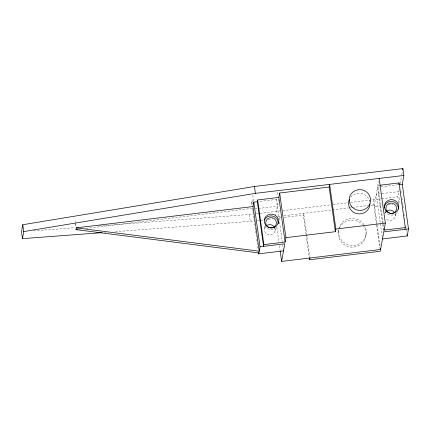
<?xml version="1.0" encoding="UTF-8"?>
<svg xmlns="http://www.w3.org/2000/svg" width="430" height="430" viewBox="0 0 430 430"><rect width="100%" height="100%" fill="white"/><g stroke="black" fill="none" stroke-linecap="round" stroke-linejoin="round"><path stroke-width="0.32" stroke-dasharray="2.15 1.61" d="M252.7 208.308L252.819 211.157M264.649 228.325L264.998 226.406M275.506 216.107L278.554 199.165L258.666 201.562M274.942 231.292L275.517 228.094M306.004 234.156L303.349 215.118L303.666 213.355L309.708 256.688M338.297 231.802L338.614 230.039A13.927 13.48 10.2 0 0 355.18 245.159A13.927 13.48 10.2 0 0 364.436 225.239M365.898 235.522L366.215 233.764M398.072 184.76L377.529 187.244L374.046 206.599L381.862 205.653M383.157 223.557L377.846 185.48L378.534 181.637M384.904 213.328L385.248 211.404M398.615 202.363L397.831 196.746L399.244 188.888M400.19 183.648L401.367 177.101M401.835 174.483L402.426 171.21M395.288 216.037L395.75 213.479M398.787 203.616L399.954 197.133M377.846 185.48L379.169 185.319M79.292 229.212L80.625 229.05M85.962 228.405L252.034 208.389M255.146 208.878L257.753 208.561M258.403 208.486L277.286 206.206M399.051 191.533L376.261 194.279L382.125 236.301M99.013 225.944L253.356 214.156M256.683 213.758L259.344 213.436M260.01 213.355L279.962 210.953M282.623 210.63L330.514 204.857M333.175 204.54L347.811 202.772M350.471 202.455L380.899 198.784M381.55 198.708L397.831 196.746M278.017 216.451L280.645 216.134M283.934 215.736L331.675 209.98M332.342 209.899L348.348 207.97M349.02 207.889L351.686 207.572M352.353 207.491L367.693 205.642M371.025 205.239L374.363 204.836L377.11 224.535M115.342 231.657L254.302 221.031M257.613 220.628L260.268 220.31M260.929 220.23L263.579 219.913M268.218 219.354L272.862 218.789M278.823 218.075L280.812 217.833M284.128 217.435L303.349 215.118M388.371 204.868L392.929 204.32M33.529 230.867L74.96 227.755M104.651 232.463L105.99 232.361M401.007 191.296L401.19 192.613M402.012 198.52L402.195 199.832M402.561 202.46L403.023 205.744M403.114 206.4L403.297 207.712M404.211 214.28L404.394 215.591M404.759 218.22L404.942 219.531M405.769 225.438L406.866 233.318M383.248 224.213L383.796 228.153M377.529 187.244L383.479 229.916M383.571 230.577L383.754 231.888M377.201 225.191L380.131 246.202M373.089 199.73L376.519 224.326M376.61 224.981L379.814 247.959M306.096 234.812L309.208 257.135M277.592 192.301L278.119 196.048M276.329 199.337L279.392 221.31M279.484 221.966L282.231 241.66M282.687 244.944L283.424 250.196M276.85 227.271L278.866 241.714M279.414 245.654L280.059 250.249M252.851 195.279L253.721 201.525M252.061 199.681L252.668 204.051M251.743 201.439L252.265 205.185M251.582 202.32L252.104 206.067M252.91 211.818L253.367 215.097M253.458 215.752L254.463 222.976M254.555 223.632L254.737 224.949M255.108 227.572L255.474 230.2M255.565 230.856L255.839 232.823M256.205 235.452L256.387 236.763M256.753 239.392L257.118 242.015M257.21 242.676L258.038 248.583M249.368 214.64L250.325 221.509M75.314 220.982L75.486 222.235M75.578 222.858L76.099 226.605M75.175 223.992L75.61 227.115M338.818 228.884A13.927 13.48 10.2 0 1 349.945 218.596A13.927 13.48 10.2 0 1 364.119 224.734M363.103 225.524A13.927 13.48 10.2 0 1 353.965 247.056A13.927 13.48 10.2 0 1 339.227 228.405M339.463 227.868A13.927 13.48 10.2 0 1 362.323 224.621M274.679 227.744A5.354 5.187 10.2 0 1 269.47 234.984A5.354 5.187 10.2 0 1 265.208 227.088M395.079 213.796A5.354 5.187 10.2 0 1 385.748 218.451M385.027 213.301A5.354 5.187 10.2 0 1 385.721 212.13M350.735 197.15A10.712 10.368 10.2 0 1 361.711 193.457A10.712 10.368 10.2 0 1 369.762 201.718M397.589 211.522A7.143 6.912 10.2 0 1 396.922 212.538M396.524 212.995A7.143 6.912 10.2 0 1 384.667 210.883M276.339 227.481A7.143 6.912 10.2 0 1 264.482 225.368"/><path stroke-width="0.64" d="M382.49 238.924L407.231 235.946L408.5 228.905L402.27 184.26L403.856 175.456L402.899 168.587L254.431 186.48L22.768 224.734L21.5 231.775L22.457 238.645L101.98 232.662M22.457 238.645L23.725 231.603L22.768 224.734M258.93 252.953L75.954 229.609L76.271 227.852L253.017 206.55L253.807 202.148L257.344 201.724L257.661 199.966L278.871 197.408L279.661 193.011L329.149 187.045L329.622 184.405L335.851 229.05L335.379 231.689L285.891 237.656L285.095 242.052L263.886 244.611L263.568 246.368L257.344 201.724M283.515 250.851L258.769 253.834L260.037 246.793L253.807 202.148M380.405 248.169L380.588 249.481L281.612 261.413L284.778 243.815L260.037 246.793M408.5 228.905L383.754 231.888L380.276 251.244L309.579 259.763L309.89 258.005M379.835 185.239L399.056 182.922L405.28 227.567L384.071 230.125L385.339 223.084L379.11 178.439M398.841 184.094L399.056 182.922M402.663 169.898L402.899 168.587M404.963 229.33L405.28 227.567M23.725 231.603L255.393 193.35L403.856 175.456M75.954 229.609L77.959 229.373M335.851 229.05L385.339 223.084M398.739 184.685L402.27 184.26M76.271 227.852L259.247 251.195L253.017 206.55M407.049 234.629L407.231 235.946M383.888 228.814L384.071 230.125M329.149 187.045L335.379 231.689M309.299 257.796L309.579 259.763M279.661 193.011L285.891 237.656M278.871 197.408L285.095 242.052M280.15 250.905L281.612 261.413M257.661 199.966L263.886 244.611M254.431 186.48L255.393 193.35M258.586 252.523L258.769 253.834M266.423 225.739A5.354 5.187 10.2 0 1 274.474 227.341M386.704 211.178A5.354 5.187 10.2 0 1 394.213 212.194M384.173 207.33A7.143 6.912 10.2 0 1 392.149 201.428A7.143 6.912 10.2 0 1 398.325 209.238M264.461 220.074A7.143 6.912 10.2 0 1 278.14 223.724M369.95 203.884A10.712 10.368 10.2 0 1 357.061 213.672A10.712 10.368 10.2 0 1 349.348 199.488M267.213 226.336A5.354 5.187 10.2 0 0 276.205 224.25A5.354 5.187 10.2 0 0 269.766 217.72A5.354 5.187 10.2 0 0 267.213 226.336M387.016 211.409A5.354 5.187 10.2 0 0 396.197 210.308A5.354 5.187 10.2 0 0 390.526 203.132A5.354 5.187 10.2 0 0 387.016 211.409M351.417 206.271A10.712 10.368 10.2 0 0 369.784 204.056A10.712 10.368 10.2 0 0 358.443 189.711A10.712 10.368 10.2 0 0 351.417 206.271M385.92 210.695A7.143 6.912 10.2 0 0 398.164 209.222A7.143 6.912 10.2 0 0 390.607 199.654A7.143 6.912 10.2 0 0 385.92 210.695M265.735 225.18A7.143 6.912 10.2 0 0 277.979 223.707A7.143 6.912 10.2 0 0 270.422 214.14A7.143 6.912 10.2 0 0 265.735 225.18"/></g></svg>
